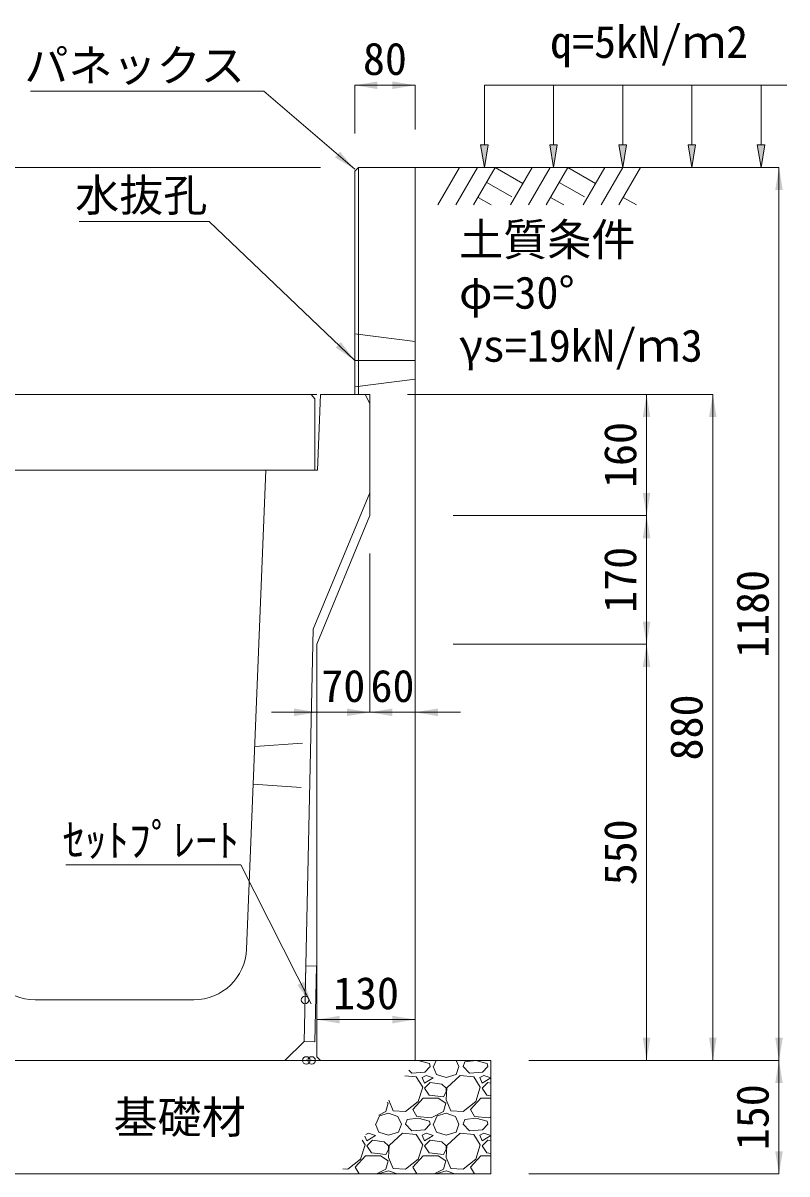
# Model space of a CAD drawing. Units: millimetres at full size. Extents: x 172874 to 217143, y 854931 to 903297.
# Drawn here: x 174886 to 175896, y 867181 to 868702 of the extents above; entities that cross this region are included whole.
import ezdxf
from ezdxf.enums import TextEntityAlignment as Align

# ---------------------------------------------------------------- set-up
doc = ezdxf.new("R2010")
doc.units = ezdxf.units.MM
doc.header["$LTSCALE"] = 20
doc.header["$PDMODE"] = 32
doc.header["$PDSIZE"] = 10
doc.linetypes.add('DASHED', pattern=[7.5, 6, -1.5])
doc.linetypes.add('USER2', pattern=[4.7625, 3.175, -1.5875])
for name, color, linetype, lineweight in [('0_2', 7, 'Continuous', 20), ('セットプレート', 3, 'Continuous', 13), ('パネックスKDS', 2, 'Continuous', 13), ('基礎材', 7, 'Continuous', 15), ('寸法線', 7, 'Continuous', 13), ('引出線', 4, 'Continuous', 13), ('本体', 2, 'Continuous', 13), ('補助線', 8, 'Continuous', 13), ('ﾊｯﾁﾝｸﾞ', 7, 'Continuous', 5)]:
    doc.layers.add(name, color=color, linetype=linetype, lineweight=lineweight)
doc.layers.add('文字', color=7, linetype='Continuous')
doc.styles.add('ＭＳ ゴシック', font='')
doc.styles.get('ＭＳ ゴシック').set_extended_font_data('MS Gothic')

# ---------------------------------------------------------------- blocks, each defined once
blk = doc.blocks.new('filled_arrow')
at = {"color": 0, "linetype": 'Continuous', "lineweight": -2}
blk.add_solid([(7.5, 1.25), (0, 0), (7.5, -1.25)], dxfattribs=at)

msp = doc.modelspace()

# ---------------------------------------------------------------- hatches: boundary and pattern name
at = {"layer": '寸法線'}
for points in [[(175501.11, 868541.42), (175496.11, 868511.42), (175491.11, 868541.42)], [(175592.53, 868541.42), (175587.53, 868511.42), (175582.53, 868541.42)], [(175683.94, 868541.42), (175678.94, 868511.42), (175673.94, 868541.42)], [(175775.35, 868541.42), (175770.35, 868511.42), (175765.35, 868541.42)], [(175866.77, 868541.42), (175861.77, 868511.42), (175856.77, 868541.42)], [(175866.77, 868541.42), (175861.77, 868511.42), (175856.77, 868541.42)]]:
    msp.add_hatch(color=256, dxfattribs=at).paths.add_polyline_path(points)

# ---------------------------------------------------------------- linework, layer by layer
at = {"layer": '0_2'}
msp.add_line((175404.7, 868511.42), (175804.7, 868511.42), dxfattribs=at)
at = {"layer": 'セットプレート'}
msp.add_lwpolyline([(175258.02, 867356.42), (175272.02, 867356.12), (175274.16, 867456.09), (175260.16, 867456.39)], close=True, dxfattribs=at)
at = {"layer": 'パネックスKDS'}
for p, q in [((175324.7, 868506.42), (175329.7, 868511.42)), ((175324.7, 868211.42), (175324.7, 868506.42)), ((175329.7, 868511.42), (175404.7, 868511.42)), ((175404.7, 867331.42), (175404.7, 868511.42)), ((175324.7, 868211.42), (175344.7, 868211.42)), ((175344.7, 868051.42), (175344.7, 868211.42)), ((175344.7, 868051.42), (175274.7, 867881.42)), ((175274.7, 867336.42), (175274.7, 867881.42)), ((175274.7, 867336.42), (175279.7, 867331.42)), ((175279.7, 867331.42), (175404.7, 867331.42))]:
    msp.add_line(p, q, dxfattribs=at)
at = {"layer": 'パネックスKDS', "lineweight": 5}
msp.add_line((175329.7, 868211.42), (175329.7, 868511.42), dxfattribs=at)
at = {"layer": 'パネックスKDS', "linetype": 'DASHED', "lineweight": 9}
for p, q in [((175324.7, 868291.42), (175404.7, 868281.42)), ((175324.7, 868221.42), (175404.7, 868231.42))]:
    msp.add_line(p, q, dxfattribs=at)
at = {"layer": '基礎材'}
for p, q in [((174681.92, 867331.42), (175504.7, 867331.42)), ((175504.7, 867331.42), (175504.7, 867181.42)), ((174681.92, 867181.42), (175504.7, 867181.42))]:
    msp.add_line(p, q, dxfattribs=at)
at = {"layer": '寸法線'}
for p, q in [((175324.7, 868619.97), (175404.7, 868619.97)), ((175324.7, 868556.42), (175324.7, 868619.97)), ((175404.7, 868561.42), (175404.7, 868619.97)), ((175279.7, 868511.42), (174779.7, 868511.42)), ((175454.7, 868511.42), (175885.54, 868511.42)), ((175885.54, 867331.42), (175885.54, 868511.42)), ((175274.7, 868211.42), (174779.7, 868211.42)), ((175394.7, 868211.42), (175798.04, 868211.42)), ((175394.7, 868211.42), (175710.54, 868211.42)), ((175710.54, 868211.42), (175710.54, 868051.42)), ((175798.04, 868211.42), (175798.04, 867331.42)), ((175454.7, 868051.42), (175710.54, 868051.42)), ((175454.7, 868051.42), (175710.54, 868051.42)), ((175710.54, 868051.42), (175710.54, 867881.42)), ((175344.7, 868001.42), (175344.7, 867791.42)), ((175454.7, 867881.42), (175710.54, 867881.42)), ((175454.7, 867881.42), (175710.54, 867881.42)), ((175710.54, 867881.42), (175710.54, 867331.42)), ((175274.7, 867829.69), (175274.7, 867791.42)), ((175344.7, 867831.42), (175344.7, 867791.42)), ((175404.7, 867831.42), (175404.7, 867791.42)), ((175404.7, 867791.42), (175214.7, 867791.42)), ((175284.7, 867791.42), (175464.7, 867791.42)), ((175274.7, 867385.42), (175404.7, 867385.42)), ((175274.7, 867361.42), (175274.7, 867385.42)), ((175404.7, 867356.42), (175404.7, 867385.42)), ((175554.7, 867331.42), (175885.54, 867331.42)), ((175554.7, 867331.42), (175798.04, 867331.42)), ((175554.7, 867331.42), (175710.54, 867331.42)), ((175554.75, 867331.42), (175885.54, 867331.42)), ((175885.54, 867331.42), (175885.54, 867181.42)), ((175554.7, 867181.42), (175885.54, 867181.42))]:
    msp.add_line(p, q, dxfattribs=at)
at = {"layer": '寸法線', "lineweight": 9}
for p, q in [((175896.11, 868619.97), (175496.11, 868619.97)), ((175496.11, 868541.42), (175496.11, 868619.97)), ((175587.53, 868541.42), (175587.53, 868619.97)), ((175678.94, 868541.42), (175678.94, 868619.97)), ((175770.35, 868541.42), (175770.35, 868619.97)), ((175861.77, 868541.42), (175861.77, 868619.97))]:
    msp.add_line(p, q, dxfattribs=at)
for points in [[(175501.11, 868541.42), (175496.11, 868511.42), (175491.11, 868541.42)], [(175592.53, 868541.42), (175587.53, 868511.42), (175582.53, 868541.42)], [(175683.94, 868541.42), (175678.94, 868511.42), (175673.94, 868541.42)], [(175775.35, 868541.42), (175770.35, 868511.42), (175765.35, 868541.42)], [(175866.77, 868541.42), (175861.77, 868511.42), (175856.77, 868541.42)], [(175866.77, 868541.42), (175861.77, 868511.42), (175856.77, 868541.42)]]:
    msp.add_lwpolyline(points, close=True, dxfattribs=at)
at = {"layer": '引出線'}
for points in [[(175324.7, 868508.92), (175204.49, 868612.38), (174896.24, 868612.38)], [(175324.7, 868256.42), (175132.24, 868439.87), (174960.5, 868439.87)], [(175267.2, 867406.42), (175174.26, 867589.87), (174942.89, 867589.87)]]:
    msp.add_lwpolyline(points, dxfattribs=at)
at = {"layer": '本体'}
for p, q in [((175279.7, 868211.42), (175275.7, 868111.42)), ((175279.7, 868211.42), (175338.7, 868211.42)), ((175338.7, 868211.42), (175344.7, 868199.42)), ((175344.7, 868199.42), (175344.7, 868081.42)), ((175207.2, 868111.42), (175181.89, 867478.62)), ((175207.2, 868111.42), (175275.7, 868111.42)), ((175344.7, 868081.42), (175269.7, 867901.42)), ((175269.7, 867901.42), (175258.02, 867356.42)), ((174902.46, 867411.42), (175111.95, 867411.42)), ((175232.49, 867331.42), (175258.02, 867356.42)), ((174781.92, 867331.42), (175232.49, 867331.42))]:
    msp.add_line(p, q, dxfattribs=at)
at = {"layer": '本体', "linetype": 'USER2'}
for p, q in [((175192.6, 867746.42), (175266.49, 867751.42)), ((175190.6, 867696.42), (175265.2, 867691.42))]:
    msp.add_line(p, q, dxfattribs=at)
at = {"layer": '本体', "lineweight": 20}
msp.add_lwpolyline([(174742.2, 868205.42), (174747.2, 868211.42), (175267.2, 868211.42), (175272.2, 868205.42), (175272.2, 868111.42), (174742.2, 868111.42)], close=True, dxfattribs=at)
at = {"layer": '本体'}
for centre, start, end in [((174902.46, 867481.42), 182.29061, 270), ((175111.95, 867481.42), 270, 357.70939)]:
    msp.add_arc(centre, 70, start, end, dxfattribs=at)
at = {"layer": '補助線'}
msp.add_line((175324.7, 868256.42), (175404.7, 868256.42), dxfattribs=at)
for p in [(175259.2, 867411.42), (175260.7, 867331.42), (175267.7, 867331.42), (175267.7, 867331.42)]:
    msp.add_point(p, dxfattribs=at)
at = {"layer": 'ﾊｯﾁﾝｸﾞ', "lineweight": 9}
for p, q in [((175463.35, 868511.41), (175434.7, 868461.79)), ((175486.97, 868511.41), (175458.32, 868461.79)), ((175510.59, 868511.41), (175481.94, 868461.79)), ((175510.59, 868511.41), (175547.16, 868490.3)), ((175559.35, 868511.41), (175530.7, 868461.79)), ((175582.97, 868511.41), (175554.32, 868461.79)), ((175606.59, 868511.41), (175577.94, 868461.79)), ((175606.59, 868511.41), (175643.16, 868490.3)), ((175655.35, 868511.41), (175626.7, 868461.79)), ((175678.97, 868511.41), (175650.32, 868461.79)), ((175702.59, 868511.41), (175673.94, 868461.79)), ((175499.17, 868491.63), (175532.58, 868472.34)), ((175595.17, 868491.63), (175628.58, 868472.34)), ((175487.75, 868471.85), (175505.16, 868461.79)), ((175583.75, 868471.85), (175601.16, 868461.79)), ((175679.75, 868471.85), (175697.16, 868461.79))]:
    msp.add_line(p, q, dxfattribs=at)
at = {"layer": 'ﾊｯﾁﾝｸﾞ'}
for p, q in [((175408.49, 867331.19), (175404.25, 867330.75)), ((175423.73, 867327.38), (175408.49, 867331.19)), ((175424.49, 867323.57), (175417.63, 867315.95)), ((175424.49, 867323.57), (175423.73, 867327.38)), ((175428.3, 867323.57), (175432.87, 867312.9)), ((175429.06, 867323.57), (175432.43, 867331.42)), ((175458.78, 867312.9), (175462.59, 867323.57)), ((175458.97, 867331.42), (175462.59, 867323.57)), ((175467.92, 867323.57), (175470.21, 867329.67)), ((175476.31, 867314.43), (175467.92, 867323.57)), ((175484.69, 867331.19), (175470.21, 867329.67)), ((175499.93, 867327.38), (175484.69, 867331.19)), ((175500.69, 867323.57), (175493.83, 867315.95)), ((175500.69, 867323.57), (175499.93, 867327.38)), ((175504.5, 867323.57), (175504.7, 867323.1)), ((175406.2, 867309.86), (175391.16, 867311.11)), ((175400.11, 867314.43), (175396.21, 867318.68)), ((175417.63, 867315.95), (175400.11, 867314.43)), ((175414.58, 867296.14), (175406.2, 867309.86)), ((175419.16, 867311.38), (175413.82, 867309.09)), ((175413.82, 867309.09), (175416.87, 867301.47)), ((175416.87, 867301.47), (175428.3, 867308.33)), ((175428.3, 867308.33), (175419.16, 867311.38)), ((175432.87, 867312.9), (175445.83, 867309.09)), ((175445.83, 867309.09), (175458.78, 867312.9)), ((175464.11, 867311.38), (175446.59, 867295.38)), ((175482.4, 867309.86), (175464.11, 867311.38)), ((175493.83, 867315.95), (175476.31, 867314.43)), ((175490.78, 867296.14), (175482.4, 867309.86)), ((175495.36, 867311.38), (175490.02, 867309.09)), ((175490.02, 867309.09), (175493.07, 867301.47)), ((175493.07, 867301.47), (175504.5, 867308.33)), ((175504.5, 867308.33), (175495.36, 867311.38)), ((175408.49, 867277.09), (175414.58, 867296.14)), ((175424.49, 867302.24), (175416.87, 867294.62)), ((175416.87, 867294.62), (175422.97, 867285.47)), ((175439.73, 867299.95), (175424.49, 867302.24)), ((175445.83, 867294.62), (175439.73, 867299.95)), ((175442.02, 867283.19), (175445.83, 867290.04)), ((175446.59, 867295.38), (175445.83, 867279.38)), ((175445.83, 867290.04), (175445.83, 867294.62)), ((175484.69, 867277.09), (175490.78, 867296.14)), ((175500.69, 867302.24), (175493.07, 867294.62)), ((175493.07, 867294.62), (175499.17, 867285.47)), ((175504.71, 867301.63), (175500.69, 867302.24)), ((175368.86, 867274.8), (175365.82, 867264.14)), ((175367.56, 867275.71), (175368.86, 867274.8)), ((175369.77, 867279.03), (175375.72, 867264.9)), ((175391.72, 867264.14), (175408.49, 867277.09)), ((175401.63, 867266.42), (175415.35, 867281.66)), ((175415.35, 867281.66), (175435.16, 867281.66)), ((175422.97, 867285.47), (175442.02, 867283.19)), ((175435.16, 867281.66), (175445.06, 867274.8)), ((175445.06, 867274.8), (175442.02, 867264.14)), ((175445.83, 867279.38), (175451.92, 867264.9)), ((175467.92, 867264.14), (175484.69, 867277.09)), ((175477.83, 867266.42), (175491.55, 867281.66)), ((175491.55, 867281.66), (175504.72, 867281.66)), ((175499.17, 867285.47), (175504.72, 867284.81)), ((175365.82, 867264.14), (175356.64, 867259.33)), ((175357.43, 867258.04), (175369.63, 867261.85)), ((175369.63, 867261.85), (175381.82, 867257.28)), ((175375.72, 867264.9), (175391.72, 867264.14)), ((175406.96, 867257.28), (175401.63, 867266.42)), ((175442.02, 867264.14), (175426.01, 867255.75)), ((175433.63, 867258.04), (175445.83, 867261.85)), ((175445.83, 867261.85), (175458.02, 867257.28)), ((175451.92, 867264.9), (175467.92, 867264.14)), ((175483.16, 867257.28), (175477.83, 867266.42)), ((175352.1, 867247.37), (175356.67, 867236.7)), ((175352.86, 867247.37), (175357.43, 867258.04)), ((175381.82, 867257.28), (175386.39, 867247.37)), ((175382.58, 867236.7), (175386.39, 867247.37)), ((175391.72, 867247.37), (175394.01, 867253.47)), ((175400.11, 867238.23), (175391.72, 867247.37)), ((175408.49, 867254.99), (175394.01, 867253.47)), ((175426.01, 867255.75), (175406.96, 867257.28)), ((175423.73, 867251.18), (175408.49, 867254.99)), ((175424.49, 867247.37), (175417.63, 867239.75)), ((175424.49, 867247.37), (175423.73, 867251.18)), ((175428.3, 867247.37), (175432.87, 867236.7)), ((175429.06, 867247.37), (175433.63, 867258.04)), ((175458.02, 867257.28), (175462.59, 867247.37)), ((175458.78, 867236.7), (175462.59, 867247.37)), ((175467.92, 867247.37), (175470.21, 867253.47)), ((175476.31, 867238.23), (175467.92, 867247.37)), ((175484.69, 867254.99), (175470.21, 867253.47)), ((175502.21, 867255.75), (175483.16, 867257.28)), ((175499.93, 867251.18), (175484.69, 867254.99)), ((175500.69, 867247.37), (175493.83, 867239.75)), ((175500.69, 867247.37), (175499.93, 867251.18)), ((175504.72, 867257.07), (175502.21, 867255.75)), ((175504.5, 867247.37), (175504.73, 867246.84)), ((175338.14, 867231.59), (175340.67, 867225.27)), ((175342.96, 867235.18), (175339.58, 867233.73)), ((175340.67, 867225.27), (175352.1, 867232.13)), ((175352.1, 867232.13), (175342.96, 867235.18)), ((175356.67, 867236.7), (175369.63, 867232.89)), ((175369.63, 867232.89), (175382.58, 867236.7)), ((175387.91, 867235.18), (175370.39, 867219.18)), ((175406.2, 867233.66), (175387.91, 867235.18)), ((175417.63, 867239.75), (175400.11, 867238.23)), ((175414.58, 867219.94), (175406.2, 867233.66)), ((175419.16, 867235.18), (175413.82, 867232.89)), ((175413.82, 867232.89), (175416.87, 867225.27)), ((175416.87, 867225.27), (175428.3, 867232.13)), ((175428.3, 867232.13), (175419.16, 867235.18)), ((175432.87, 867236.7), (175445.83, 867232.89)), ((175445.83, 867232.89), (175458.78, 867236.7)), ((175464.11, 867235.18), (175446.59, 867219.18)), ((175482.4, 867233.66), (175464.11, 867235.18)), ((175493.83, 867239.75), (175476.31, 867238.23)), ((175490.78, 867219.94), (175482.4, 867233.66)), ((175495.36, 867235.18), (175490.02, 867232.89)), ((175490.02, 867232.89), (175493.07, 867225.27)), ((175493.07, 867225.27), (175504.5, 867232.13)), ((175504.5, 867232.13), (175495.36, 867235.18)), ((175332.29, 867200.89), (175338.38, 867219.94)), ((175338.38, 867219.94), (175334.56, 867226.2)), ((175348.29, 867226.04), (175340.67, 867218.42)), ((175340.67, 867218.42), (175346.77, 867209.27)), ((175363.53, 867223.75), (175348.29, 867226.04)), ((175369.63, 867218.42), (175363.53, 867223.75)), ((175365.82, 867206.99), (175369.63, 867213.84)), ((175370.39, 867219.18), (175369.63, 867203.18)), ((175369.63, 867213.84), (175369.63, 867218.42)), ((175408.49, 867200.89), (175414.58, 867219.94)), ((175424.49, 867226.04), (175416.87, 867218.42)), ((175416.87, 867218.42), (175422.97, 867209.27)), ((175439.73, 867223.75), (175424.49, 867226.04)), ((175445.83, 867218.42), (175439.73, 867223.75)), ((175442.02, 867206.99), (175445.83, 867213.84)), ((175446.59, 867219.18), (175445.83, 867203.18)), ((175445.83, 867213.84), (175445.83, 867218.42)), ((175484.69, 867200.89), (175490.78, 867219.94)), ((175500.69, 867226.04), (175493.07, 867218.42)), ((175493.07, 867218.42), (175499.17, 867209.27)), ((175504.73, 867225.43), (175500.69, 867226.04)), ((175315.52, 867187.94), (175332.29, 867200.89)), ((175325.43, 867190.22), (175339.15, 867205.46)), ((175339.15, 867205.46), (175358.96, 867205.46)), ((175346.77, 867209.27), (175365.82, 867206.99)), ((175358.96, 867205.46), (175368.86, 867198.6)), ((175368.86, 867198.6), (175365.82, 867187.94)), ((175369.63, 867203.18), (175375.72, 867188.7)), ((175391.72, 867187.94), (175408.49, 867200.89)), ((175401.63, 867190.22), (175415.35, 867205.46)), ((175415.35, 867205.46), (175435.16, 867205.46)), ((175422.97, 867209.27), (175442.02, 867206.99)), ((175435.16, 867205.46), (175445.06, 867198.6)), ((175445.06, 867198.6), (175442.02, 867187.94)), ((175445.83, 867203.18), (175451.92, 867188.7)), ((175467.92, 867187.94), (175484.69, 867200.89)), ((175477.83, 867190.22), (175491.55, 867205.46)), ((175491.55, 867205.46), (175504.74, 867205.46)), ((175499.17, 867209.27), (175504.74, 867208.6)), ((175309.24, 867188.24), (175315.52, 867187.94)), ((175330.56, 867181.42), (175325.43, 867190.22)), ((175365.82, 867187.94), (175353.38, 867181.42)), ((175357.43, 867181.84), (175369.63, 867185.65)), ((175369.63, 867185.65), (175380.9, 867181.42)), ((175375.72, 867188.7), (175391.72, 867187.94)), ((175406.76, 867181.42), (175401.63, 867190.22)), ((175442.02, 867187.94), (175429.58, 867181.42)), ((175433.63, 867181.84), (175445.83, 867185.65)), ((175445.83, 867185.65), (175457.1, 867181.42)), ((175451.92, 867188.7), (175467.92, 867187.94)), ((175482.96, 867181.42), (175477.83, 867190.22)), ((175304.7, 867181.42), (175304.7, 867181.42)), ((175357.25, 867181.42), (175357.43, 867181.84)), ((175433.45, 867181.42), (175433.63, 867181.84))]:
    msp.add_line(p, q, dxfattribs=at)

# ---------------------------------------------------------------- block references
at = {"layer": '寸法線', "xscale": 4, "yscale": 4}
for p in [(175324.7, 868619.97), (175344.7, 867791.42), (175404.7, 867791.42), (175274.7, 867385.42)]:
    msp.add_blockref('filled_arrow', p, dxfattribs=at)
for p, rotation in [((175404.7, 868619.97), 180), ((175885.54, 868511.42), 270), ((175710.54, 868211.42), 270), ((175798.04, 868211.42), 270), ((175710.54, 868051.42), 90), ((175710.54, 868051.42), 270), ((175710.54, 867881.42), 90), ((175710.54, 867881.42), 270), ((175274.7, 867791.42), 180), ((175344.7, 867791.42), 180), ((175404.7, 867385.42), 180), ((175710.54, 867331.42), 90), ((175798.04, 867331.42), 90), ((175885.54, 867331.42), 90), ((175885.54, 867331.42), 270), ((175885.54, 867181.42), 90)]:
    msp.add_blockref('filled_arrow', p, dxfattribs=dict(at, rotation=rotation))
at = {"layer": '引出線', "xscale": 4, "yscale": 4}
for p, rotation in [((175324.7, 868508.92), 139.3), ((175324.7, 868256.42), 136.4), ((175267.2, 867406.42), 116.9)]:
    msp.add_blockref('filled_arrow', p, dxfattribs=dict(at, rotation=rotation))

# ---------------------------------------------------------------- texts
at = {"layer": '寸法線', "style": 'ＭＳ ゴシック'}
for s, p in [('80', (175364.7, 868654.97)), ('70', (175309.7, 867826.42)), ('60', (175374.7, 867826.42)), ('130', (175339.7, 867420.42)), ('基礎材', (175093.31, 867256.42))]:
    msp.add_text(s, height=42.72, dxfattribs=at).set_placement(p, align=Align.MIDDLE_CENTER)
for s, p in [('土質条件', (175462.67, 868437.43)), ('φ=30°', (175462.67, 868367.43)), ('γs=19kN/ｍ3', (175462.67, 868297.43))]:
    msp.add_text(s, height=42.72, dxfattribs=at).set_placement(p, align=Align.TOP_LEFT)
for s, p in [('160', (175675.54, 868131.42)), ('170', (175675.54, 867966.42)), ('1180', (175850.54, 867921.42)), ('880', (175763.04, 867771.42)), ('550', (175675.54, 867606.42)), ('150', (175850.54, 867256.42))]:
    msp.add_text(s, height=42.72, rotation=90, dxfattribs=at).set_placement(p, align=Align.MIDDLE_CENTER)
at = {"layer": '引出線', "style": 'ＭＳ ゴシック'}
for s, p in [('パネックス', (175179.49, 868667.52)), ('水抜孔', (175129.99, 868496.15)), ('ｾｯﾄﾌﾟﾚｰﾄ', (175172.01, 867643.87))]:
    msp.add_text(s, height=42.72, dxfattribs=at).set_placement(p, align=Align.TOP_RIGHT)
at = {"layer": '文字', "style": 'ＭＳ ゴシック'}
msp.add_text('q=5kN/ｍ2', height=42.72, dxfattribs=at).set_placement((175583, 868643.24), align=Align.BOTTOM_LEFT)

doc.saveas('drawing.dxf')
